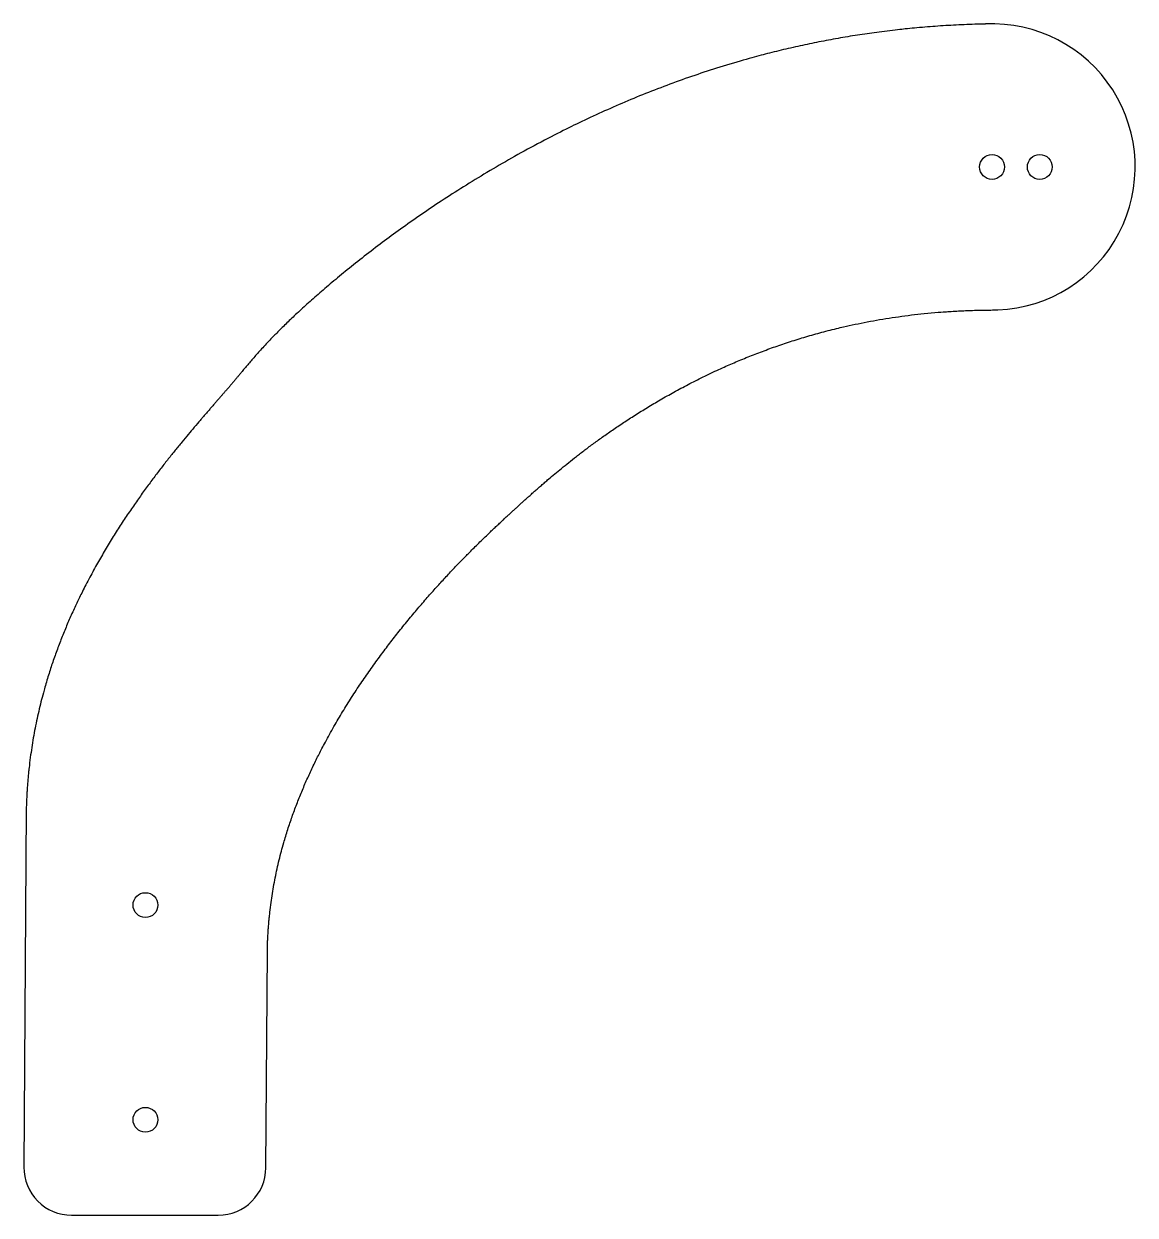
# Model space of a CAD drawing. Header units: inches. Extents: x 3.4 to 15, y 8.8 to 21.2.
import ezdxf

# ---------------------------------------------------------------- set-up
doc = ezdxf.new("R2010")
doc.units = ezdxf.units.IN
doc.layers.get('0').update_dxf_attribs({"linetype": 'CONTINUOUS'})

msp = doc.modelspace()

# ---------------------------------------------------------------- linework, layer by layer
for p, q in [((3.375, 13.001), (3.35, 9.253)), ((5.887, 9.247), (5.902, 11.512)), ((3.85, 8.75), (5.387, 8.75))]:
    msp.add_line(p, q)
for centre in [(13.497, 19.736), (13.997, 19.736), (4.625, 12), (4.625, 9.75)]:
    msp.add_circle(centre, 0.13)
for centre, radius, start, end in [((13.497, 19.736), 1.5, -87.6416, 92.6714), ((3.85, 9.25), 0.5, 179.6191, 270), ((5.387, 9.25), 0.5, 270, 359.643)]:
    msp.add_arc(centre, radius, start, end)
for points in [[(13.427, 21.234), (12.924, 21.223), (11.947, 21.143), (10.565, 20.85), (8.916, 20.173), (7.303, 19.15), (6.252, 18.276), (5.738, 17.736), (5.598, 17.524), (5.158, 17.052), (4.375, 16.106), (3.747, 15.005), (3.461, 14.045), (3.385, 13.357), (3.375, 13.001)], [(5.902, 11.512), (5.907, 11.81), (5.967, 12.394), (6.207, 13.235), (6.768, 14.26), (7.567, 15.252), (8.198, 15.883), (8.499, 16.15), (8.774, 16.409), (9.386, 16.922), (10.39, 17.565), (11.502, 18.011), (12.479, 18.197), (13.189, 18.237), (13.559, 18.237)]]:
    msp.add_open_spline(points, degree=5)

doc.saveas('drawing.dxf')
